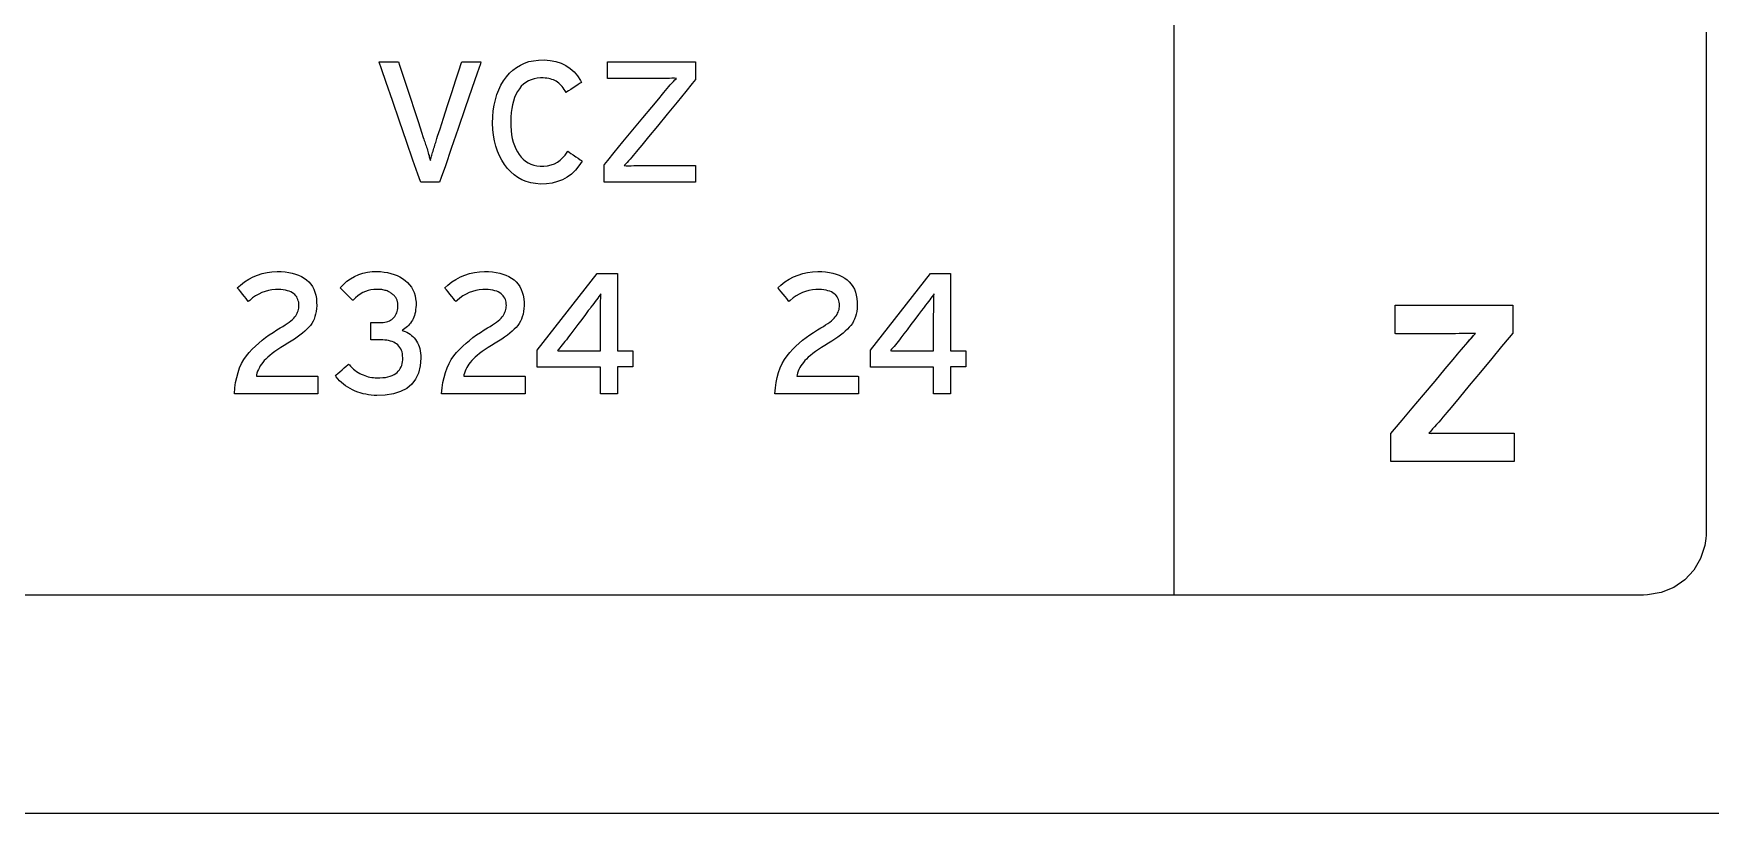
# Model space of a CAD drawing. Extents: x 1 to 47.7, y 0.2 to 35.
# Drawn here: x 37.63 to 38.985, y 8.414 to 9.044 of the extents above; entities that cross this region are included whole.
import ezdxf

# ---------------------------------------------------------------- set-up
doc = ezdxf.new("R2010")
doc.units = 0
doc.header["$MEASUREMENT"] = 0
for name, color, linetype in [('1_1__SCREW_TERMINAL_BLOCK_', 7, 'CONTINUOUS'), ('1_2__CONNECTORIZED_RELAY__', 7, 'CONTINUOUS'), ('7_0_____DWG', 7, 'CONTINUOUS')]:
    doc.layers.add(name, color=color, linetype=linetype)

msp = doc.modelspace()

# ---------------------------------------------------------------- linework, layer by layer
at = {"layer": '1_1__SCREW_TERMINAL_BLOCK_'}
for points in [[(37.7919, 8.7528), (37.7923, 8.7574), (37.7929, 8.7619), (37.7938, 8.766), (37.7949, 8.77), (37.7962, 8.7737), (37.7978, 8.7772), (37.7996, 8.7804), (37.8017, 8.7834), (37.804, 8.7862), (37.8064, 8.7887), (37.8089, 8.7912), (37.8116, 8.7936), (37.8143, 8.796), (37.8172, 8.7982), (37.8201, 8.8003), (37.8232, 8.8023), (37.8263, 8.8043), (37.829, 8.8059), (37.8311, 8.8071), (37.8329, 8.8084), (37.8346, 8.8095), (37.8362, 8.8107), (37.8376, 8.8118), (37.8388, 8.8128), (37.8399, 8.8139), (37.8407, 8.8148), (37.8415, 8.8158), (37.8421, 8.8168), (37.8426, 8.8178), (37.843, 8.8188), (37.8434, 8.8198), (37.8437, 8.8209), (37.8439, 8.8219), (37.844, 8.823), (37.8441, 8.8241), (37.844, 8.8254), (37.8439, 8.8267), (37.8436, 8.8279), (37.8433, 8.829), (37.8428, 8.8301), (37.8423, 8.8311), (37.8416, 8.832), (37.8408, 8.8329), (37.8399, 8.8336), (37.8389, 8.8344), (37.8376, 8.835), (37.8363, 8.8356), (37.8348, 8.836), (37.8332, 8.8364), (37.8314, 8.8367), (37.8295, 8.8369), (37.8275, 8.837), (37.8251, 8.837), (37.8222, 8.8367), (37.8195, 8.8362), (37.8168, 8.8355), (37.8141, 8.8345), (37.8116, 8.8333), (37.8091, 8.8318), (37.8067, 8.8302), (37.8043, 8.8282), (37.8032, 8.8274), (37.8026, 8.8282), (37.8015, 8.8296), (37.8001, 8.8313), (37.7986, 8.8331), (37.7971, 8.835), (37.7957, 8.8366), (37.7948, 8.8378), (37.7943, 8.8383), (37.7968, 8.8405), (37.8001, 8.8431), (37.8035, 8.8453), (37.807, 8.8471), (37.8106, 8.8487), (37.8144, 8.8499), (37.8183, 8.8507), (37.8223, 8.8513), (37.8265, 8.8515), (37.8298, 8.8514), (37.8329, 8.8512), (37.8359, 8.8508), (37.8387, 8.8502), (37.8414, 8.8495), (37.8438, 8.8485), (37.8462, 8.8475), (37.8483, 8.8462), (37.8503, 8.8448), (37.8521, 8.8432), (37.8536, 8.8413), (37.855, 8.8393), (37.8561, 8.8372), (37.857, 8.8348), (37.8577, 8.8323), (37.8582, 8.8296), (37.8584, 8.8267), (37.8585, 8.8239), (37.8583, 8.8215), (37.858, 8.8193), (37.8576, 8.8171), (37.857, 8.8151), (37.8563, 8.8131), (37.8555, 8.8113), (37.8545, 8.8096), (37.8534, 8.808), (37.852, 8.8065), (37.8505, 8.8049), (37.8488, 8.8034), (37.847, 8.8018), (37.8449, 8.8002), (37.8428, 8.7986), (37.8404, 8.7969), (37.8378, 8.7953), (37.8351, 8.7936), (37.8322, 8.7918), (37.8295, 8.7901), (37.827, 8.7884), (37.8247, 8.7868), (37.8225, 8.7852), (37.8206, 8.7837), (37.8189, 8.7822), (37.8174, 8.7808), (37.8161, 8.7795), (37.8149, 8.7781), (37.8139, 8.7767), (37.8129, 8.7753), (37.8121, 8.7739), (37.8114, 8.7724), (37.8107, 8.7709), (37.8102, 8.7694), (37.8098, 8.7679), (37.8098, 8.7669), (37.8127, 8.7669), (37.8183, 8.7669), (37.8257, 8.7669), (37.834, 8.7669), (37.8424, 8.7669), (37.85, 8.7669), (37.8558, 8.7669), (37.859, 8.7669), (37.8594, 8.7667), (37.8594, 8.7657), (37.8594, 8.764), (37.8594, 8.7618), (37.8594, 8.7594), (37.8594, 8.7571), (37.8594, 8.755), (37.8594, 8.7535), (37.8594, 8.7528), (37.8579, 8.7528), (37.8522, 8.7528), (37.8434, 8.7528), (37.8327, 8.7528), (37.8212, 8.7528), (37.8101, 8.7528), (37.8008, 8.7528), (37.7943, 8.7528)], [(37.9427, 8.7816), (37.9421, 8.7752), (37.9407, 8.7695), (37.9384, 8.7646), (37.9352, 8.7605), (37.9312, 8.7571), (37.9262, 8.7545), (37.9205, 8.7526), (37.9138, 8.7515), (37.907, 8.7512), (37.9048, 8.7513), (37.9025, 8.7515), (37.9003, 8.7519), (37.8981, 8.7523), (37.8959, 8.7528), (37.8937, 8.7534), (37.8916, 8.7541), (37.8895, 8.7549), (37.8874, 8.7558), (37.8854, 8.7569), (37.8835, 8.758), (37.8817, 8.7592), (37.88, 8.7604), (37.8784, 8.7618), (37.8769, 8.7632), (37.8755, 8.7648), (37.8742, 8.7664), (37.8736, 8.7674), (37.8742, 8.768), (37.8755, 8.7691), (37.8771, 8.7705), (37.8789, 8.772), (37.8807, 8.7736), (37.8823, 8.775), (37.8835, 8.7761), (37.8842, 8.7767), (37.8849, 8.776), (37.8859, 8.7749), (37.8871, 8.7737), (37.8882, 8.7727), (37.8894, 8.7717), (37.8906, 8.7708), (37.8919, 8.77), (37.8932, 8.7692), (37.8945, 8.7686), (37.8959, 8.7679), (37.8973, 8.7674), (37.8987, 8.7669), (37.9001, 8.7665), (37.9015, 8.7662), (37.9029, 8.7659), (37.9044, 8.7658), (37.9058, 8.7656), (37.9072, 8.7656), (37.9095, 8.7656), (37.9119, 8.7658), (37.914, 8.766), (37.916, 8.7664), (37.9178, 8.7669), (37.9195, 8.7675), (37.921, 8.7682), (37.9223, 8.769), (37.9234, 8.7699), (37.9244, 8.7709), (37.9253, 8.772), (37.926, 8.7731), (37.9267, 8.7744), (37.9272, 8.7757), (37.9276, 8.7771), (37.9278, 8.7786), (37.928, 8.7802), (37.928, 8.7819), (37.9279, 8.7835), (37.9277, 8.7851), (37.9274, 8.7865), (37.9269, 8.7878), (37.9264, 8.7891), (37.9257, 8.7902), (37.9249, 8.7913), (37.924, 8.7922), (37.923, 8.793), (37.9219, 8.7937), (37.9207, 8.7943), (37.9194, 8.7949), (37.918, 8.7953), (37.9166, 8.7957), (37.9151, 8.796), (37.9136, 8.7961), (37.9119, 8.7962), (37.9109, 8.7963), (37.9103, 8.7963), (37.9093, 8.7963), (37.908, 8.7963), (37.9065, 8.7963), (37.9051, 8.7963), (37.9038, 8.7963), (37.9027, 8.7963), (37.9022, 8.7963), (37.9021, 8.7964), (37.9021, 8.7974), (37.9021, 8.7991), (37.9021, 8.8013), (37.9021, 8.8036), (37.9021, 8.806), (37.9021, 8.808), (37.9021, 8.8096), (37.9021, 8.8103), (37.9023, 8.8104), (37.903, 8.8104), (37.9041, 8.8104), (37.9054, 8.8104), (37.9069, 8.8104), (37.9083, 8.8104), (37.9095, 8.8104), (37.9104, 8.8104), (37.9108, 8.8104), (37.9121, 8.8104), (37.9135, 8.8105), (37.9148, 8.8108), (37.916, 8.8111), (37.9172, 8.8116), (37.9182, 8.8121), (37.9192, 8.8128), (37.9201, 8.8135), (37.9209, 8.8144), (37.9216, 8.8153), (37.9222, 8.8162), (37.9227, 8.8172), (37.9231, 8.8182), (37.9235, 8.8192), (37.9238, 8.8203), (37.924, 8.8215), (37.9241, 8.8227), (37.9241, 8.8238), (37.9241, 8.8243), (37.9241, 8.8248), (37.924, 8.8253), (37.924, 8.8258), (37.9239, 8.8263), (37.9238, 8.8268), (37.9237, 8.8273), (37.9236, 8.8278), (37.9234, 8.8284), (37.9232, 8.8289), (37.9229, 8.8294), (37.9226, 8.8299), (37.9223, 8.8304), (37.922, 8.8309), (37.9216, 8.8314), (37.9212, 8.8318), (37.9208, 8.8323), (37.9203, 8.8327), (37.9198, 8.8332), (37.9193, 8.8336), (37.9187, 8.834), (37.9181, 8.8344), (37.9175, 8.8348), (37.9168, 8.8352), (37.9162, 8.8355), (37.9154, 8.8358), (37.9147, 8.8361), (37.9138, 8.8363), (37.9129, 8.8365), (37.912, 8.8367), (37.911, 8.8369), (37.91, 8.837), (37.909, 8.8371), (37.9079, 8.8371), (37.9067, 8.8371), (37.9046, 8.8371), (37.9023, 8.8368), (37.9, 8.8362), (37.8978, 8.8355), (37.8957, 8.8345), (37.8936, 8.8333), (37.8917, 8.8319), (37.8898, 8.8302), (37.888, 8.8284), (37.8875, 8.8284), (37.8866, 8.8293), (37.8852, 8.8306), (37.8835, 8.8322), (37.8818, 8.834), (37.8801, 8.8356), (37.8787, 8.837), (37.8777, 8.838), (37.8773, 8.8384), (37.88, 8.8411), (37.8829, 8.8436), (37.8859, 8.8457), (37.8891, 8.8475), (37.8924, 8.849), (37.8958, 8.8501), (37.8995, 8.8509), (37.9032, 8.8514), (37.907, 8.8515), (37.91, 8.8514), (37.9129, 8.8511), (37.9157, 8.8507), (37.9184, 8.85), (37.921, 8.8492), (37.9234, 8.8483), (37.9257, 8.8471), (37.9279, 8.8458), (37.93, 8.8443), (37.9319, 8.8426), (37.9335, 8.8408), (37.935, 8.8388), (37.9362, 8.8367), (37.9371, 8.8345), (37.9379, 8.832), (37.9384, 8.8295), (37.9387, 8.8267), (37.9387, 8.8243), (37.9386, 8.8224), (37.9384, 8.8207), (37.9382, 8.819), (37.9378, 8.8174), (37.9374, 8.816), (37.937, 8.8146), (37.9364, 8.8133), (37.9358, 8.8121), (37.9351, 8.811), (37.9343, 8.8099), (37.9335, 8.8089), (37.9326, 8.808), (37.9317, 8.8071), (37.9308, 8.8063), (37.9298, 8.8055), (37.9287, 8.8047), (37.9276, 8.8041), (37.9284, 8.8036), (37.9299, 8.803), (37.9313, 8.8024), (37.9326, 8.8017), (37.9339, 8.8008), (37.9351, 8.7999), (37.9362, 8.7989), (37.9372, 8.7978), (37.9382, 8.7965), (37.9391, 8.7953), (37.9399, 8.7939), (37.9406, 8.7924), (37.9412, 8.7908), (37.9417, 8.7892), (37.9421, 8.7874), (37.9424, 8.7856), (37.9426, 8.7837)], [(38.2287, 8.7528), (38.2291, 8.7574), (38.2297, 8.7619), (38.2306, 8.766), (38.2317, 8.77), (38.233, 8.7737), (38.2346, 8.7772), (38.2364, 8.7804), (38.2385, 8.7834), (38.2408, 8.7862), (38.2432, 8.7887), (38.2457, 8.7912), (38.2484, 8.7936), (38.2511, 8.796), (38.254, 8.7982), (38.2569, 8.8003), (38.2599, 8.8023), (38.2631, 8.8043), (38.2658, 8.8059), (38.2679, 8.8071), (38.2697, 8.8084), (38.2714, 8.8095), (38.273, 8.8107), (38.2744, 8.8118), (38.2756, 8.8128), (38.2766, 8.8139), (38.2775, 8.8148), (38.2783, 8.8158), (38.2789, 8.8168), (38.2794, 8.8178), (38.2798, 8.8188), (38.2802, 8.8198), (38.2805, 8.8209), (38.2807, 8.8219), (38.2808, 8.823), (38.2809, 8.8241), (38.2808, 8.8254), (38.2807, 8.8267), (38.2804, 8.8279), (38.2801, 8.829), (38.2796, 8.8301), (38.2791, 8.8311), (38.2784, 8.832), (38.2776, 8.8329), (38.2767, 8.8336), (38.2756, 8.8344), (38.2744, 8.835), (38.2731, 8.8356), (38.2716, 8.836), (38.27, 8.8364), (38.2682, 8.8367), (38.2663, 8.8369), (38.2643, 8.837), (38.2619, 8.837), (38.259, 8.8367), (38.2562, 8.8362), (38.2535, 8.8355), (38.2509, 8.8345), (38.2484, 8.8333), (38.2459, 8.8318), (38.2435, 8.8302), (38.2411, 8.8282), (38.24, 8.8274), (38.2394, 8.8282), (38.2383, 8.8296), (38.2369, 8.8313), (38.2353, 8.8331), (38.2338, 8.835), (38.2325, 8.8366), (38.2316, 8.8378), (38.2311, 8.8383), (38.2336, 8.8405), (38.2368, 8.8431), (38.2403, 8.8453), (38.2438, 8.8471), (38.2474, 8.8487), (38.2512, 8.8499), (38.2551, 8.8507), (38.2591, 8.8513), (38.2633, 8.8515), (38.2666, 8.8514), (38.2697, 8.8512), (38.2727, 8.8508), (38.2755, 8.8502), (38.2782, 8.8495), (38.2806, 8.8485), (38.2829, 8.8475), (38.2851, 8.8462), (38.2871, 8.8448), (38.2888, 8.8432), (38.2904, 8.8413), (38.2917, 8.8393), (38.2929, 8.8372), (38.2938, 8.8348), (38.2945, 8.8323), (38.2949, 8.8296), (38.2952, 8.8267), (38.2952, 8.8239), (38.2951, 8.8215), (38.2948, 8.8193), (38.2944, 8.8171), (38.2938, 8.8151), (38.2931, 8.8131), (38.2923, 8.8113), (38.2913, 8.8096), (38.2901, 8.808), (38.2888, 8.8065), (38.2873, 8.8049), (38.2856, 8.8034), (38.2838, 8.8018), (38.2817, 8.8002), (38.2795, 8.7986), (38.2772, 8.7969), (38.2746, 8.7953), (38.2719, 8.7936), (38.269, 8.7918), (38.2663, 8.7901), (38.2638, 8.7884), (38.2615, 8.7868), (38.2593, 8.7852), (38.2574, 8.7837), (38.2557, 8.7822), (38.2542, 8.7808), (38.2529, 8.7795), (38.2517, 8.7781), (38.2507, 8.7767), (38.2497, 8.7753), (38.2489, 8.7739), (38.2481, 8.7724), (38.2475, 8.7709), (38.247, 8.7694), (38.2466, 8.7679), (38.2465, 8.7669), (38.2494, 8.7669), (38.255, 8.7669), (38.2624, 8.7669), (38.2708, 8.7669), (38.2792, 8.7669), (38.2868, 8.7669), (38.2926, 8.7669), (38.2958, 8.7669), (38.2962, 8.7667), (38.2962, 8.7657), (38.2962, 8.764), (38.2962, 8.7618), (38.2962, 8.7594), (38.2962, 8.7571), (38.2962, 8.755), (38.2962, 8.7535), (38.2962, 8.7528), (38.2947, 8.7528), (38.289, 8.7528), (38.2802, 8.7528), (38.2694, 8.7528), (38.258, 8.7528), (38.2469, 8.7528), (38.2376, 8.7528), (38.2311, 8.7528)], [(38.3573, 8.8336), (38.3565, 8.8325), (38.3557, 8.8313), (38.3548, 8.83), (38.3538, 8.8287), (38.3528, 8.8273), (38.3517, 8.8259), (38.3505, 8.8243), (38.3494, 8.8228), (38.3486, 8.8217), (38.3472, 8.8199), (38.3448, 8.8167), (38.3418, 8.8128), (38.3386, 8.8086), (38.3355, 8.8045), (38.333, 8.8011), (38.3312, 8.7989), (38.3305, 8.7979), (38.3294, 8.7964), (38.3282, 8.795), (38.3271, 8.7936), (38.3261, 8.7922), (38.325, 8.791), (38.324, 8.7898), (38.323, 8.7887), (38.3221, 8.7876), (38.3229, 8.7873), (38.3245, 8.7873), (38.3262, 8.7873), (38.328, 8.7873), (38.3298, 8.7873), (38.3316, 8.7874), (38.3336, 8.7874), (38.3355, 8.7874), (38.3371, 8.7874), (38.3383, 8.7874), (38.3406, 8.7874), (38.3437, 8.7874), (38.3472, 8.7874), (38.3507, 8.7874), (38.3537, 8.7874), (38.3559, 8.7874), (38.3569, 8.7874), (38.3569, 8.7883), (38.3569, 8.791), (38.3569, 8.795), (38.3569, 8.7998), (38.3569, 8.8048), (38.3569, 8.8095), (38.3569, 8.8132), (38.3569, 8.8154), (38.3569, 8.8169), (38.357, 8.8192), (38.357, 8.8216), (38.357, 8.8238), (38.3571, 8.8259), (38.3571, 8.828), (38.3572, 8.8299), (38.3572, 8.8318)]]:
    msp.add_lwpolyline(points, close=True, dxfattribs=at)
msp.add_lwpolyline([(38.3706, 8.7746), (38.3706, 8.7528), (38.3569, 8.7528), (38.3569, 8.7741), (38.3059, 8.7741), (38.3059, 8.788), (38.3544, 8.85), (38.3706, 8.85), (38.3706, 8.7874), (38.3831, 8.7874), (38.3831, 8.7746), (38.3706, 8.7746)], dxfattribs=at)
at = {"layer": '1_2__CONNECTORIZED_RELAY__'}
for points in [[(37.9578, 8.9237), (37.9573, 8.9237), (37.9558, 8.9237), (37.9536, 8.9237), (37.951, 8.9237), (37.9483, 8.9237), (37.9459, 8.9237), (37.9439, 8.9237), (37.9427, 8.9237), (37.9423, 8.9242), (37.9402, 8.9303), (37.9362, 8.9416), (37.9311, 8.9565), (37.9253, 8.9731), (37.9196, 8.9896), (37.9145, 9.0043), (37.9107, 9.0152), (37.9088, 9.0206), (37.909, 9.0209), (37.9103, 9.0209), (37.9124, 9.0209), (37.915, 9.0209), (37.9177, 9.0209), (37.9204, 9.0209), (37.9226, 9.0209), (37.9241, 9.0209), (37.9246, 9.0209), (37.9254, 9.0182), (37.9275, 9.0118), (37.9305, 9.0028), (37.9339, 8.9924), (37.9374, 8.9817), (37.9406, 8.9719), (37.9431, 8.9642), (37.9446, 8.9597), (37.945, 8.9585), (37.9453, 8.9575), (37.9457, 8.9564), (37.946, 8.9553), (37.9464, 8.9542), (37.9468, 8.9531), (37.9472, 8.952), (37.9476, 8.9508), (37.9479, 8.9496), (37.9483, 8.9484), (37.9486, 8.9473), (37.9489, 8.9462), (37.9492, 8.9452), (37.9494, 8.9442), (37.9497, 8.9433), (37.9499, 8.9425), (37.9501, 8.9418), (37.9503, 8.9413), (37.9505, 8.942), (37.9507, 8.9428), (37.9509, 8.9437), (37.9512, 8.9446), (37.9515, 8.9455), (37.9518, 8.9466), (37.9521, 8.9477), (37.9525, 8.9488), (37.9529, 8.9501), (37.9532, 8.9513), (37.9536, 8.9524), (37.9539, 8.9536), (37.9543, 8.9547), (37.9546, 8.9558), (37.9549, 8.9569), (37.9553, 8.958), (37.9556, 8.959), (37.9562, 8.961), (37.9581, 8.9668), (37.9609, 8.9754), (37.9642, 8.9856), (37.9677, 8.9963), (37.9709, 9.0063), (37.9735, 9.0145), (37.9752, 9.0197), (37.9757, 9.0209), (37.9765, 9.0209), (37.9783, 9.0209), (37.9806, 9.0209), (37.9833, 9.0209), (37.986, 9.0209), (37.9883, 9.0209), (37.9902, 9.0209), (37.9911, 9.0209), (37.9907, 9.0194), (37.9881, 9.0118), (37.9838, 8.9993), (37.9784, 8.9838), (37.9727, 8.967), (37.9671, 8.9508), (37.9624, 8.937), (37.9591, 8.9274)], [(38.0729, 8.9408), (38.0703, 8.9368), (38.0675, 8.9334), (38.0643, 8.9303), (38.0609, 8.9278), (38.0571, 8.9257), (38.0531, 8.9242), (38.0487, 8.923), (38.0441, 8.9224), (38.0394, 8.9222), (38.0353, 8.9226), (38.0314, 8.9233), (38.0278, 8.9243), (38.0243, 8.9257), (38.0211, 8.9275), (38.0181, 8.9296), (38.0153, 8.9321), (38.0127, 8.9349), (38.0103, 8.938), (38.0081, 8.9414), (38.0062, 8.9449), (38.0046, 8.9488), (38.0032, 8.9528), (38.0022, 8.9571), (38.0014, 8.9616), (38.0009, 8.9664), (38.0006, 8.9713), (38.0008, 8.9764), (38.0011, 8.9813), (38.0018, 8.9859), (38.0028, 8.9903), (38.004, 8.9945), (38.0055, 8.9984), (38.0073, 9.0021), (38.0094, 9.0056), (38.0117, 9.0088), (38.0142, 9.0117), (38.0169, 9.0143), (38.0199, 9.0165), (38.023, 9.0184), (38.0264, 9.0199), (38.0299, 9.0211), (38.0337, 9.0219), (38.0377, 9.0224), (38.0422, 9.0225), (38.0471, 9.022), (38.0517, 9.0211), (38.0559, 9.0198), (38.0597, 9.018), (38.0632, 9.0157), (38.0664, 9.0129), (38.0692, 9.0097), (38.0716, 9.006), (38.0723, 9.0042), (38.0714, 9.0036), (38.0698, 9.0026), (38.0679, 9.0014), (38.0657, 9), (38.0637, 8.9987), (38.0619, 8.9975), (38.0606, 8.9967), (38.06, 8.9963), (38.0593, 8.9974), (38.0585, 8.9987), (38.0576, 8.9999), (38.0567, 9.001), (38.0558, 9.002), (38.0549, 9.0029), (38.054, 9.0038), (38.053, 9.0046), (38.052, 9.0053), (38.0509, 9.0059), (38.0498, 9.0064), (38.0485, 9.0068), (38.0472, 9.0072), (38.0459, 9.0075), (38.0445, 9.0077), (38.043, 9.0079), (38.0414, 9.008), (38.0393, 9.008), (38.0366, 9.0077), (38.0341, 9.0072), (38.0317, 9.0065), (38.0295, 9.0055), (38.0275, 9.0043), (38.0256, 9.0029), (38.0238, 9.0012), (38.0222, 8.9992), (38.0208, 8.997), (38.0194, 8.9946), (38.0183, 8.9921), (38.0174, 8.9893), (38.0166, 8.9863), (38.016, 8.9832), (38.0155, 8.9799), (38.0152, 8.9763), (38.0152, 8.9726), (38.0152, 8.9689), (38.0155, 8.9654), (38.0159, 8.9621), (38.0165, 8.959), (38.0172, 8.956), (38.0182, 8.9533), (38.0193, 8.9507), (38.0206, 8.9483), (38.022, 8.946), (38.0236, 8.944), (38.0253, 8.9422), (38.0272, 8.9406), (38.0292, 8.9393), (38.0314, 8.9383), (38.0338, 8.9375), (38.0363, 8.937), (38.039, 8.9367), (38.0419, 8.9367), (38.045, 8.937), (38.0478, 8.9377), (38.0505, 8.9386), (38.0529, 8.9399), (38.0552, 8.9415), (38.0572, 8.9434), (38.0591, 8.9456), (38.0608, 8.9481), (38.0614, 8.9487), (38.0624, 8.948), (38.0639, 8.947), (38.0658, 8.9457), (38.0678, 8.9443), (38.0697, 8.943), (38.0713, 8.9418), (38.0725, 8.9411)], [(38.0908, 8.9237), (38.0908, 8.9243), (38.0908, 8.9256), (38.0908, 8.9276), (38.0908, 8.93), (38.0908, 8.9324), (38.0908, 8.9347), (38.0908, 8.9365), (38.0908, 8.9377), (38.0909, 8.9381), (38.0936, 8.9413), (38.0989, 8.9477), (38.1059, 8.9562), (38.1139, 8.9659), (38.122, 8.9756), (38.1292, 8.9844), (38.1348, 8.9912), (38.1379, 8.9949), (38.139, 8.9962), (38.1404, 8.9978), (38.1417, 8.9994), (38.143, 9.0009), (38.1442, 9.0023), (38.1455, 9.0037), (38.1467, 9.0051), (38.1479, 9.0064), (38.1491, 9.0076), (38.1475, 9.0077), (38.1455, 9.0077), (38.1434, 9.0076), (38.1412, 9.0076), (38.139, 9.0076), (38.1366, 9.0075), (38.1342, 9.0075), (38.1318, 9.0075), (38.1296, 9.0075), (38.1279, 9.0075), (38.1242, 9.0075), (38.1189, 9.0075), (38.1129, 9.0075), (38.1068, 9.0075), (38.1011, 9.0075), (38.0966, 9.0075), (38.094, 9.0075), (38.0935, 9.0076), (38.0935, 9.0085), (38.0935, 9.0101), (38.0935, 9.0121), (38.0935, 9.0144), (38.0935, 9.0166), (38.0935, 9.0186), (38.0935, 9.0201), (38.0935, 9.0209), (38.0949, 9.0209), (38.1007, 9.0209), (38.1099, 9.0209), (38.1213, 9.0209), (38.1334, 9.0209), (38.1451, 9.0209), (38.1551, 9.0209), (38.162, 9.0209), (38.1646, 9.0209), (38.1646, 9.0204), (38.1646, 9.019), (38.1646, 9.0171), (38.1646, 9.0147), (38.1646, 9.0123), (38.1646, 9.0101), (38.1646, 9.0082), (38.1646, 9.0071), (38.1645, 9.0066), (38.1619, 9.0034), (38.1566, 8.997), (38.1496, 8.9885), (38.1417, 8.9788), (38.1338, 8.9691), (38.1266, 8.9603), (38.1211, 8.9535), (38.118, 8.9498), (38.1169, 8.9484), (38.1156, 8.9468), (38.1143, 8.9453), (38.113, 8.9438), (38.1118, 8.9423), (38.1105, 8.9409), (38.1093, 8.9396), (38.1081, 8.9383), (38.1069, 8.9371), (38.1084, 8.937), (38.1104, 8.937), (38.1125, 8.937), (38.1147, 8.9371), (38.117, 8.9371), (38.1193, 8.9371), (38.1217, 8.9372), (38.1241, 8.9372), (38.1263, 8.9372), (38.1281, 8.9372), (38.1321, 8.9372), (38.1377, 8.9372), (38.144, 8.9372), (38.1506, 8.9372), (38.1566, 8.9372), (38.1613, 8.9372), (38.1641, 8.9372), (38.1646, 8.9371), (38.1646, 8.9362), (38.1646, 8.9346), (38.1646, 8.9326), (38.1646, 8.9303), (38.1646, 8.928), (38.1646, 8.926), (38.1646, 8.9245), (38.1646, 8.9238), (38.1632, 8.9237), (38.1572, 8.9237), (38.1476, 8.9237), (38.1358, 8.9237), (38.1232, 8.9237), (38.111, 8.9237), (38.1007, 8.9237), (38.0935, 8.9237)], [(37.9594, 8.7528), (37.9598, 8.7574), (37.9605, 8.7619), (37.9614, 8.766), (37.9625, 8.77), (37.9638, 8.7737), (37.9654, 8.7772), (37.9672, 8.7804), (37.9693, 8.7834), (37.9715, 8.7861), (37.974, 8.7887), (37.9765, 8.7912), (37.9792, 8.7936), (37.9819, 8.7959), (37.9847, 8.7982), (37.9877, 8.8003), (37.9907, 8.8023), (37.9939, 8.8043), (37.9966, 8.8059), (37.9986, 8.8071), (38.0005, 8.8084), (38.0022, 8.8095), (38.0038, 8.8107), (38.0051, 8.8118), (38.0064, 8.8128), (38.0074, 8.8138), (38.0083, 8.8148), (38.009, 8.8158), (38.0096, 8.8168), (38.0102, 8.8178), (38.0106, 8.8188), (38.011, 8.8198), (38.0113, 8.8209), (38.0115, 8.8219), (38.0116, 8.823), (38.0117, 8.8241), (38.0116, 8.8254), (38.0115, 8.8267), (38.0112, 8.8279), (38.0109, 8.829), (38.0104, 8.8301), (38.0098, 8.8311), (38.0092, 8.832), (38.0084, 8.8328), (38.0075, 8.8336), (38.0064, 8.8344), (38.0052, 8.835), (38.0039, 8.8356), (38.0024, 8.836), (38.0008, 8.8364), (37.999, 8.8367), (37.9971, 8.8369), (37.995, 8.837), (37.9926, 8.837), (37.9898, 8.8367), (37.987, 8.8362), (37.9843, 8.8355), (37.9817, 8.8345), (37.9791, 8.8333), (37.9766, 8.8318), (37.9742, 8.8301), (37.9719, 8.8282), (37.9708, 8.8274), (37.9701, 8.8282), (37.969, 8.8296), (37.9676, 8.8313), (37.9661, 8.8331), (37.9646, 8.835), (37.9633, 8.8366), (37.9623, 8.8378), (37.9619, 8.8383), (37.9643, 8.8405), (37.9676, 8.8431), (37.971, 8.8452), (37.9746, 8.8471), (37.9782, 8.8486), (37.982, 8.8499), (37.9859, 8.8507), (37.9899, 8.8513), (37.994, 8.8515), (37.9974, 8.8514), (38.0005, 8.8512), (38.0035, 8.8508), (38.0063, 8.8502), (38.0089, 8.8494), (38.0114, 8.8485), (38.0137, 8.8475), (38.0159, 8.8462), (38.0179, 8.8448), (38.0196, 8.8431), (38.0212, 8.8413), (38.0225, 8.8393), (38.0236, 8.8371), (38.0246, 8.8348), (38.0252, 8.8323), (38.0257, 8.8295), (38.026, 8.8266), (38.026, 8.8239), (38.0259, 8.8215), (38.0256, 8.8192), (38.0252, 8.8171), (38.0246, 8.815), (38.0239, 8.8131), (38.0231, 8.8113), (38.0221, 8.8096), (38.0209, 8.808), (38.0196, 8.8064), (38.0181, 8.8049), (38.0164, 8.8033), (38.0145, 8.8018), (38.0125, 8.8002), (38.0103, 8.7986), (38.008, 8.7969), (38.0054, 8.7953), (38.0027, 8.7936), (37.9998, 8.7918), (37.9971, 8.7901), (37.9946, 8.7884), (37.9922, 8.7868), (37.9901, 8.7852), (37.9882, 8.7837), (37.9865, 8.7822), (37.985, 8.7808), (37.9837, 8.7795), (37.9825, 8.7781), (37.9815, 8.7767), (37.9805, 8.7753), (37.9797, 8.7739), (37.9789, 8.7724), (37.9783, 8.7709), (37.9778, 8.7694), (37.9773, 8.7679), (37.9773, 8.7669), (37.9802, 8.7669), (37.9858, 8.7669), (37.9932, 8.7669), (38.0016, 8.7669), (38.01, 8.7669), (38.0175, 8.7669), (38.0234, 8.7669), (38.0266, 8.7669), (38.027, 8.7667), (38.027, 8.7657), (38.027, 8.764), (38.027, 8.7618), (38.027, 8.7594), (38.027, 8.7571), (38.027, 8.755), (38.027, 8.7535), (38.027, 8.7528), (38.0255, 8.7528), (38.0198, 8.7528), (38.011, 8.7528), (38.0002, 8.7528), (37.9887, 8.7528), (37.9777, 8.7528), (37.9684, 8.7528), (37.9619, 8.7528)], [(38.0881, 8.8336), (38.0873, 8.8325), (38.0864, 8.8313), (38.0855, 8.83), (38.0846, 8.8287), (38.0835, 8.8273), (38.0825, 8.8258), (38.0813, 8.8243), (38.0801, 8.8227), (38.0794, 8.8217), (38.0779, 8.8199), (38.0756, 8.8167), (38.0726, 8.8128), (38.0694, 8.8086), (38.0663, 8.8045), (38.0637, 8.8011), (38.062, 8.7988), (38.0613, 8.7979), (38.0602, 8.7964), (38.059, 8.7949), (38.0579, 8.7936), (38.0568, 8.7922), (38.0558, 8.791), (38.0548, 8.7898), (38.0538, 8.7886), (38.0529, 8.7876), (38.0537, 8.7873), (38.0553, 8.7873), (38.057, 8.7873), (38.0587, 8.7873), (38.0605, 8.7873), (38.0624, 8.7873), (38.0643, 8.7874), (38.0663, 8.7874), (38.0679, 8.7874), (38.069, 8.7874), (38.0714, 8.7874), (38.0745, 8.7874), (38.078, 8.7874), (38.0815, 8.7874), (38.0845, 8.7874), (38.0867, 8.7874), (38.0877, 8.7874), (38.0877, 8.7882), (38.0877, 8.7909), (38.0877, 8.795), (38.0877, 8.7998), (38.0877, 8.8048), (38.0877, 8.8095), (38.0877, 8.8132), (38.0877, 8.8154), (38.0877, 8.8168), (38.0877, 8.8192), (38.0878, 8.8215), (38.0878, 8.8238), (38.0879, 8.8259), (38.0879, 8.8279), (38.088, 8.8299), (38.088, 8.8318)], [(38.7263, 8.6979), (38.7263, 8.6988), (38.7263, 8.7009), (38.7263, 8.7041), (38.7263, 8.7078), (38.7263, 8.7116), (38.7263, 8.7152), (38.7263, 8.7181), (38.7263, 8.7199), (38.7265, 8.7205), (38.7295, 8.7242), (38.7356, 8.7314), (38.7437, 8.741), (38.7528, 8.7519), (38.7621, 8.7629), (38.7704, 8.7728), (38.7768, 8.7805), (38.7803, 8.7847), (38.7817, 8.7864), (38.7835, 8.7885), (38.7852, 8.7905), (38.7869, 8.7925), (38.7885, 8.7944), (38.7901, 8.7962), (38.7917, 8.798), (38.7933, 8.7997), (38.7948, 8.8013), (38.7929, 8.8015), (38.7902, 8.8014), (38.7875, 8.8013), (38.7847, 8.8013), (38.7817, 8.8013), (38.7787, 8.8012), (38.7756, 8.8012), (38.7723, 8.8012), (38.7695, 8.8012), (38.7676, 8.8012), (38.7635, 8.8012), (38.7578, 8.8012), (38.7512, 8.8012), (38.7444, 8.8012), (38.7382, 8.8012), (38.7333, 8.8012), (38.7304, 8.8012), (38.7299, 8.8013), (38.7299, 8.8028), (38.7299, 8.8056), (38.7299, 8.8091), (38.7299, 8.813), (38.7299, 8.8169), (38.7299, 8.8203), (38.7299, 8.8229), (38.7299, 8.8242), (38.7317, 8.8243), (38.7395, 8.8243), (38.7518, 8.8243), (38.767, 8.8243), (38.7833, 8.8243), (38.799, 8.8243), (38.8123, 8.8243), (38.8216, 8.8243), (38.825, 8.8243), (38.825, 8.8235), (38.825, 8.8213), (38.825, 8.8182), (38.825, 8.8145), (38.825, 8.8107), (38.825, 8.8071), (38.825, 8.8042), (38.825, 8.8024), (38.8249, 8.8018), (38.8219, 8.7982), (38.8159, 8.7909), (38.8079, 8.7813), (38.7988, 8.7703), (38.7897, 8.7593), (38.7815, 8.7494), (38.7751, 8.7417), (38.7716, 8.7375), (38.7702, 8.7359), (38.7685, 8.7338), (38.7668, 8.7318), (38.7651, 8.7298), (38.7634, 8.7279), (38.7618, 8.7261), (38.7602, 8.7243), (38.7586, 8.7226), (38.757, 8.7209), (38.759, 8.7207), (38.7617, 8.7208), (38.7644, 8.7209), (38.7673, 8.7209), (38.7702, 8.721), (38.7732, 8.721), (38.7764, 8.721), (38.7796, 8.721), (38.7825, 8.721), (38.7845, 8.721), (38.7891, 8.721), (38.7954, 8.721), (38.8026, 8.721), (38.8101, 8.721), (38.8169, 8.721), (38.8223, 8.721), (38.8255, 8.721), (38.826, 8.7209), (38.826, 8.7194), (38.826, 8.7166), (38.826, 8.7131), (38.826, 8.7092), (38.826, 8.7053), (38.826, 8.7019), (38.826, 8.6993), (38.826, 8.698), (38.8241, 8.6979), (38.816, 8.6979), (38.803, 8.6979), (38.7871, 8.6979), (38.77, 8.6979), (38.7536, 8.6979), (38.7396, 8.6979), (38.7299, 8.6979)]]:
    msp.add_lwpolyline(points, close=True, dxfattribs=at)
msp.add_lwpolyline([(38.1014, 8.7746), (38.1014, 8.7528), (38.0877, 8.7528), (38.0877, 8.7741), (38.0367, 8.7741), (38.0367, 8.788), (38.0852, 8.8499), (38.1014, 8.8499), (38.1014, 8.7874), (38.1139, 8.7874), (38.1139, 8.7746), (38.1014, 8.7746)], dxfattribs=at)
at = {"layer": '7_0_____DWG'}
for points in [[(38.5511, 9.0983), (38.5511, 8.5901)], [(38.9812, 9.0449), (38.9812, 9.0304), (38.9812, 9.014), (38.9812, 8.996), (38.9812, 8.9765), (38.9812, 8.9558), (38.9812, 8.9342), (38.9812, 8.9118), (38.9812, 8.8194), (38.9812, 8.7748), (38.9812, 8.7537), (38.9812, 8.7336), (38.9812, 8.7149), (38.9812, 8.6978), (38.9812, 8.6824), (38.9812, 8.6691), (38.9812, 8.658), (38.9812, 8.6493), (38.9812, 8.6434), (38.9812, 8.6416), (38.9812, 8.6405), (38.9812, 8.64), (38.9811, 8.6385), (38.981, 8.6357), (38.9801, 8.6301), (38.9767, 8.6196), (38.9712, 8.6102), (38.9639, 8.6023), (38.955, 8.5962), (38.9449, 8.592), (38.9337, 8.5902), (38.9306, 8.5901), (38.9286, 8.5901), (38.9251, 8.5901), (38.9202, 8.5901), (38.9139, 8.5901), (38.9062, 8.5901), (38.8971, 8.5901), (38.8866, 8.5901), (38.8748, 8.5901), (38.8616, 8.5901), (38.8471, 8.5901), (38.8312, 8.5901), (38.8141, 8.5901), (38.7956, 8.5901), (38.7759, 8.5901), (38.7549, 8.5901), (38.7326, 8.5901), (38.7091, 8.5901), (38.6843, 8.5901), (38.6583, 8.5901), (38.6311, 8.5901), (38.6027, 8.5901), (38.5732, 8.5901), (38.5424, 8.5901), (38.5105, 8.5901), (38.4775, 8.5901), (38.4433, 8.5901), (38.408, 8.5901), (38.3716, 8.5901), (38.3341, 8.5901), (38.2956, 8.5901), (38.2559, 8.5901), (38.2152, 8.5901), (38.1735, 8.5901), (38.1307, 8.5901), (38.087, 8.5901), (38.0422, 8.5901), (37.9964, 8.5901), (37.9497, 8.5901), (37.9019, 8.5901), (37.8533, 8.5901), (37.8037, 8.5901), (37.7531, 8.5901), (37.7017, 8.5901), (37.6494, 8.5901), (37.5961, 8.5901)], [(39.0289, 8.4136), (38.9414, 8.4136), (38.8534, 8.4136), (38.6757, 8.4136), (38.496, 8.4136), (38.3143, 8.4136), (38.1308, 8.4136), (37.9455, 8.4136), (37.7585, 8.4136), (37.57, 8.4136)]]:
    msp.add_lwpolyline(points, dxfattribs=at)
msp.add_lwpolyline([(38.7263, 8.698), (38.7263, 8.6988), (38.7263, 8.701), (38.7263, 8.7041), (38.7263, 8.7078), (38.7263, 8.7116), (38.7263, 8.7152), (38.7263, 8.7181), (38.7263, 8.7199), (38.7265, 8.7206), (38.7295, 8.7242), (38.7356, 8.7314), (38.7437, 8.741), (38.7528, 8.752), (38.7621, 8.763), (38.7704, 8.7729), (38.7768, 8.7805), (38.7803, 8.7847), (38.7817, 8.7864), (38.7835, 8.7885), (38.7852, 8.7905), (38.7869, 8.7925), (38.7885, 8.7944), (38.7902, 8.7962), (38.7918, 8.798), (38.7933, 8.7997), (38.7949, 8.8013), (38.7929, 8.8015), (38.7902, 8.8014), (38.7875, 8.8014), (38.7847, 8.8013), (38.7817, 8.8013), (38.7787, 8.8012), (38.7756, 8.8012), (38.7723, 8.8012), (38.7695, 8.8012), (38.7676, 8.8012), (38.7635, 8.8012), (38.7578, 8.8012), (38.7512, 8.8012), (38.7444, 8.8012), (38.7382, 8.8012), (38.7333, 8.8012), (38.7304, 8.8012), (38.7299, 8.8014), (38.7299, 8.8029), (38.7299, 8.8056), (38.7299, 8.8091), (38.7299, 8.813), (38.7299, 8.8169), (38.7299, 8.8204), (38.7299, 8.8229), (38.7299, 8.8242), (38.7317, 8.8243), (38.7395, 8.8243), (38.7519, 8.8243), (38.767, 8.8243), (38.7833, 8.8243), (38.799, 8.8243), (38.8123, 8.8243), (38.8216, 8.8243), (38.825, 8.8243), (38.825, 8.8235), (38.825, 8.8213), (38.825, 8.8182), (38.825, 8.8145), (38.825, 8.8107), (38.825, 8.8071), (38.825, 8.8042), (38.825, 8.8024), (38.8249, 8.8018), (38.8219, 8.7982), (38.8159, 8.7909), (38.8079, 8.7813), (38.7988, 8.7703), (38.7897, 8.7593), (38.7815, 8.7494), (38.7751, 8.7417), (38.7716, 8.7375), (38.7703, 8.7359), (38.7685, 8.7338), (38.7668, 8.7318), (38.7651, 8.7298), (38.7634, 8.7279), (38.7618, 8.7261), (38.7602, 8.7243), (38.7586, 8.7226), (38.757, 8.7209), (38.759, 8.7208), (38.7617, 8.7208), (38.7644, 8.7209), (38.7673, 8.7209), (38.7702, 8.721), (38.7733, 8.721), (38.7764, 8.721), (38.7796, 8.721), (38.7825, 8.721), (38.7845, 8.721), (38.7891, 8.721), (38.7954, 8.721), (38.8026, 8.721), (38.8101, 8.721), (38.8169, 8.721), (38.8223, 8.721), (38.8255, 8.721), (38.826, 8.7209), (38.826, 8.7194), (38.826, 8.7167), (38.826, 8.7131), (38.826, 8.7092), (38.826, 8.7053), (38.826, 8.7019), (38.826, 8.6993), (38.826, 8.698), (38.8241, 8.698), (38.816, 8.698), (38.803, 8.698), (38.7871, 8.698), (38.77, 8.698), (38.7536, 8.698), (38.7397, 8.698), (38.7299, 8.698)], close=True, dxfattribs=at)

doc.saveas('drawing.dxf')
